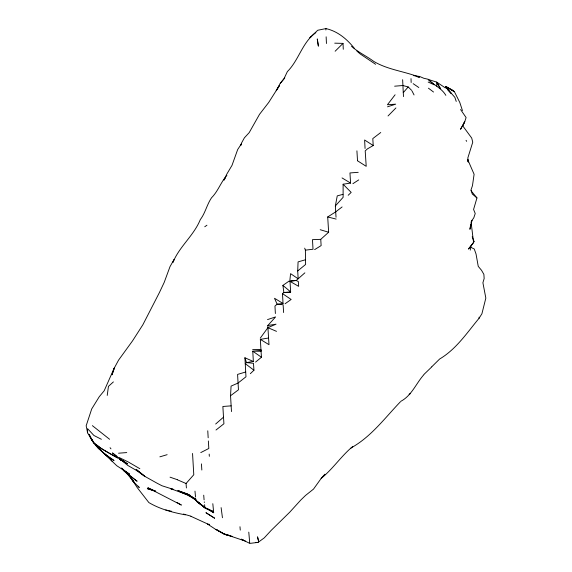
<?xml version="1.0" encoding="UTF-8"?>
<svg xmlns="http://www.w3.org/2000/svg" width="572" height="572" viewBox="0 0 572 572"><rect width="100%" height="100%" fill="white"/><g stroke="black" fill="none" stroke-linecap="round" stroke-linejoin="round"><path stroke-width="0.86" d="M90.898 437.666L93.758 442.878L102.338 449.256L93.758 442.878L87.595 432.84L87.595 428.678L93.922 435.478L101.394 439.289M275.389 313.52L274.953 306.07L277.12 304.218L283.04 303.475L282.475 293.6L283.876 292.514L290.633 291.856L290.004 281.381L296.182 280.487L298.155 278.793L297.712 270.964L305.612 264.45L305.377 250.157L304.697 248.155M336.029 217.246L335.349 205.956L343.121 197.326L343.107 184.234L350.565 183.054L349.964 172.951L358.215 172.322M297.712 270.964L298.076 261.897L305.341 259.795M431.81 366.745L439.618 359.023C456.277 349.177 466.988 332.804 479.064 318.275L479.114 317.16M325.868 29.987L325.933 28.6L317.732 30.259L309.86 37.738L311.189 36.629M231.488 411.583L230.537 395.752L231.074 386.107L238.045 383.054L245.974 376.784L244.923 357.772L253.36 361.483L252.767 351.208L261.039 351.244L261.461 357.25L255.584 362.069M260.839 350.45L252.681 349.621L260.925 349.528L261.039 351.244L260.339 339.36L268.554 338.016L267.818 325.518L275.59 316.924L267.51 319.605M289.925 279.83L290.576 273.645L298.155 278.793L304.869 272.837M107.229 395.424L108.451 386.35L113.406 381.91M470.684 224.496L469.912 229.315L472.022 220.356L473.816 217.768L475.225 213.52L473.58 209.445L476.955 197.926L470.999 190.698M470.234 250.128L470.928 245.924L474.038 241.584L472.2 236.758M335.349 205.956L337.244 195.889L342.943 194.351M464.779 121.629L460.617 129.186L464.779 121.629L466.094 117.553L460.582 109.524M464.571 121.8L462.891 126.062L471.707 138.066L472.758 142.178L467.839 157.944L468.311 162.083L467.674 159.495L474.102 174.26L472.465 185.678L471.006 189.925L472.3 194.022L476.955 197.926M284.777 77.871L280.244 83.333L276.233 90.719L279.572 85.335L268.69 102.474L259.531 114.314L249.199 132.618L244.394 137.823L241.427 143.207L240.934 145.181L241.577 143.608L237.68 149.528L232.017 165.344L226.755 174.203L223.974 180.116L225.64 177.391M472.022 220.356L471.071 222.086L473.537 242.271L474.038 241.584L473.459 240.683M479.064 318.275L481.903 313.792L485.835 298.083L482.904 282.747L484.162 278.514L483.876 274.36L481.552 270.327L478.242 266.345L476.026 253.968L474.259 248.992L470.341 247.075M400.872 401.294C411.768 395.459 415.987 383.576 423.823 374.746M226.891 175.354C220.799 182.211 218.089 191.248 211.59 197.712C206.878 204.561 205.327 213.041 200.307 219.598C193.908 235.478 179.358 246.568 173.001 262.283L173.967 259.667L170.013 266.616L164.185 282.439L159.352 292.678L142.85 324.789L132.547 340.855L118.568 360.131L114.05 368.475L104.19 390.762L99.263 396.718L91.72 408.916L86.165 425.761L87.595 432.84M260.274 338.131L267.925 327.663L276.033 324.181L267.818 325.518M470.928 245.924L468.439 249.056L473.587 242.7M280.244 83.333L283.876 78.965L287.366 71.607C298.956 60.067 302.366 42.099 315.866 32.625M324.889 474.195L321.264 478.292L313.506 489.103L305.527 495.445L300.8 500.021L289.768 512.162L271.235 530.33L264.243 537.887L258.094 542.385L255.612 542.442M403.532 96.618L403.267 92.635L408.208 86.951L411.554 90.283M186.408 487.973L186.057 483.504L193.786 474.739L192.542 453.453M400.4 401.801C385.285 417.496 371.964 435.692 352.881 446.875M388.038 115.966L395.917 107.944M335.135 51.237L343.028 43.386L343.272 49.271M352.731 446.482C341.141 456.12 332.904 468.968 321.135 478.421M424.052 374.338L431.724 366.931M348.184 195.274L351.172 192.399L343.107 184.234M250.336 373.695L253.939 370.22L253.475 363.306L246.468 362.584L245.238 363.642L253.939 370.22M257.557 536.829L258.573 541.198L257.579 537.144M305.377 250.157L313.013 249.242L312.476 239.647L320.749 239.346L328.643 232.246L327.706 216.96L335.678 211.876L342.092 206.95M215.658 424.024L223.502 417.181L222.873 406.47L231.117 405.863M216.009 430.022L223.924 423.752L223.502 417.181M380.745 132.504L372.801 138.588L373.223 145.524L367.424 148.877L365.201 150.894L366.209 166.323L357.529 160.796M230.537 395.752L238.452 389.804L237.58 374.41L245.681 372.007M350.493 448.477L352.602 446.982M285.07 303.775L291.141 299.471L282.475 293.6M204.747 226.755L206.942 225.218M290.669 292.449L283.876 292.514L282.897 285.399L289.389 280.873L296.182 280.487L298.327 281.553L298.655 286.343L290.004 281.381M352.903 183.683L358.715 179.915M314.614 249.635L321.135 245.595L320.749 239.346M200.765 452.602L208.816 448.477L208.358 440.969M409.087 394.208L410.532 393.586M387.53 106.814L395.674 104.161L387.423 104.762L395.095 94.78M159.86 456.842L167.131 454.676M253.36 361.483L246.468 362.584L244.923 357.772M394.63 86.193L402.874 85.514L408.208 86.951M118.547 453.21L126.741 452.574M334.72 43.165L343.028 43.386M209.373 524.288L207.686 524.224L209.388 524.724M413.756 75.676L419.591 76.448L423.781 78.264L428.142 79.251C433.669 85.228 441.656 88.024 445.838 95.345M185.385 514.843C172.708 512.512 160.046 509.18 148.863 502.573L137.316 487.723L130.395 477.148L134.198 482.561L139.289 487.501L138.081 486.2M165.751 509.952L171.671 511.318M417.024 76.691L419.498 77.27C404.461 71.278 387.916 69.855 373.752 61.411C366.488 55.984 358.129 52.324 351.494 46.261M327.706 216.96L336.157 219.083M232.261 536.372L224.639 534.427L216.066 529.35L224.717 534.319L216.195 529.743L207.665 524.138M225.561 534.541L230.587 535.878M183.426 514.035L190.912 516.173M230.545 535.835L224.574 534.076L245.617 541.183M320.206 229.708L328.643 232.246M155.727 491.219L147.326 488.631L155.72 491.248L147.848 487.787L181.374 505.069L177.127 502.552M325.933 28.6C337.616 31.181 346.932 39.089 354.247 48.184M170.041 477.17L177.484 479.744M212.813 503.689L213.578 511.625L205.663 508.501L197.476 501.794L200.257 503.918M243.586 540.097L241.248 539.167L249.785 543.4L258.094 542.385M177.606 479.887L186.057 483.504M267.925 327.663L276.512 331.36M190.862 516.28L207.8 524.045M456.241 101.437L454.854 97.347L445.602 86.78L445.481 87.988L436.693 82.096L428.199 79.451L434.241 84.835L428.178 82.046M180.48 491.663L187.409 494.751L170.413 488.595L173.595 489.468L161.955 485.75L157.107 483.233L144.838 476.376L136.279 470.327L127.763 465.408L119.198 458.351M207.429 508.715L213.578 511.625M179.815 491.698L187.559 495.087L196.074 499.949L193.036 497.876L204.983 507.922L192.342 497.29M118.826 457.35L128.636 462.176L139.847 468.704M121.836 460.439L119.498 459.216L124.11 461.711M445.724 86.479L452.881 90.297L454.304 91.656L445.724 86.479L454.39 91.663L459.774 102.409L462.455 110.589M111.683 454.654L117.703 457.972L102.274 449.134L110.932 454.239M124.088 461.618L119.441 459.016L124.353 462.162M177.656 490.511L179.1 491.348M342.056 177.928L350.565 183.054M283.04 303.475L274.517 298.284L277.12 304.218L283.111 304.726L283.619 312.534M207.336 508.844L213.792 512.777L202.216 505.698L196.546 501.337L200.143 503.918M260.339 339.36L269.004 344.694L268.554 338.016M102.974 452.509L107.901 456.699L114.035 460.524L102.974 452.509L95.545 444.694M373.223 145.524L364.614 140.004L365.065 148.47M375.611 64.3L360.138 53.918L356.835 51.037M121.221 459.602L127.556 463.906L118.976 458.465L112.477 452.924L117.131 456.485M413.17 83.676L418.811 87.523M252.767 351.208L261.461 357.25M201.587 504.947L203.024 505.984M92.371 425.647L109.595 439.275M428.435 88.181L433.533 92.035M201.644 504.976L203.039 506.034M282.897 285.399L290.633 291.856M107.901 456.699L103.067 452.574L116.752 465.708L129.529 474.109L122.787 469.533L127.392 473.444L121.693 468.06M192.442 497.318L196.339 500.7M98.463 447.869L103.36 452.788C97.39 447.912 92.013 442.07 89.218 434.756M447.318 89.439L451.151 93.393L445.602 86.78M133.841 481.645L132.025 479.686L134.198 482.561L126.984 473.08L130.151 477.027L121.629 468.211M110.453 459.302L112.076 461.211M96.596 446.01L98.942 448.87L96.74 446.139M110.081 447.697L110.968 448.848M93.958 442.807L90.655 438.009L93.393 442.02M466.051 140.333L466.659 141.341M436.736 82.411L440.447 88.653L436.693 82.096L436.801 86.143M89.268 434.684L90.083 436.179M411.99 90.905L414.049 94.952M89.168 434.677L90.09 436.872L89.454 435.313M221.114 507.629L222.444 517.731M204.268 501.866L204.34 502.502M204.583 504.69L204.819 506.778M467.674 159.495L467.853 161.247M195.531 497.039L194.973 491.133M249.707 542.871L248.784 532.139M239.975 526.726L240.269 530.115M203.718 495.188L204.082 499.864M209.188 454.111L209.331 456.32M201.444 463.892L201.837 470.027M356.914 150.851L357.521 160.711M473.473 241.262L473.537 242.271M403.267 92.635L402.638 79.701M207.772 430.816L208.172 437.787M326.14 36.815L326.448 43.508M411.011 78.643L411.161 82.518M114.021 368.511L111.998 374.832L114.615 367.517L114.021 368.511M187.087 493.758L178.671 490.847L190.755 495.667L187.087 493.758M191.806 496.775L187.309 494.408L195.903 499.206L191.806 496.775M214.572 518.168L206.049 512.769L214.572 518.168M131.703 477.37L123.752 470.649L137.108 481.231L131.703 477.37M140.455 472.837L136.1 469.34L144.838 476.376L140.455 472.837M318.354 45.989L317.281 38.932L318.361 46.06"/></g></svg>
